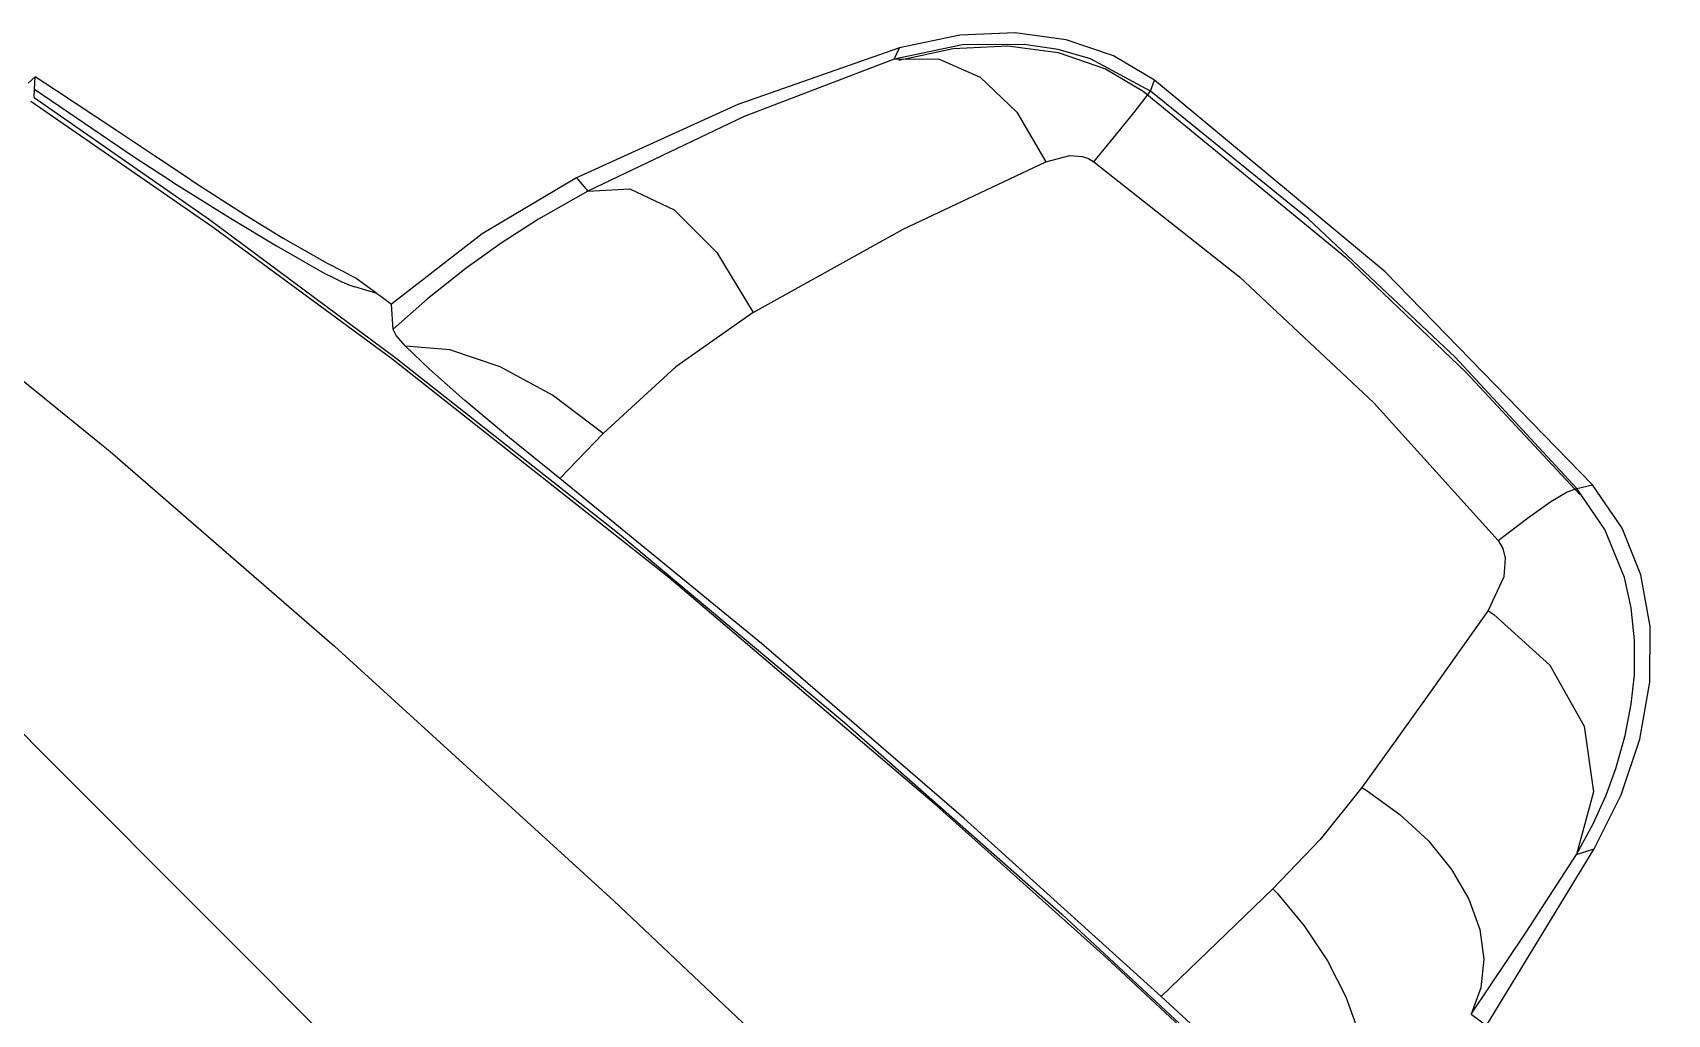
# Model space of a CAD drawing. Extents: x 45 to 722, y 209 to 689.
# Drawn here: x 121.1 to 209.4, y 467.8 to 520.8 of the extents above; entities that cross this region are included whole.
import ezdxf

# ---------------------------------------------------------------- set-up
doc = ezdxf.new("R2010")
doc.units = 0
doc.layers.add('7-10030_lineart', color=7, linetype='CONTINUOUS')

msp = doc.modelspace()

# ---------------------------------------------------------------- linework, layer by layer
at = {"layer": '7-10030_lineart', "color": 7}
for points in [[(181.48203, 517.655078), (181.69233, 518.248538), (179.49112, 519.553048), (176.93051, 520.426998), (174.16864, 520.804518), (171.17304, 520.678278), (167.92531, 519.985618)], [(167.63374, 519.384448), (167.92527, 519.985718), (159.1928, 516.930308), (150.47295, 512.972268)], [(167.63392, 519.383498), (159.52184, 516.278228), (151.07705, 512.239228)], [(167.63392, 519.383498), (170.02385, 519.386498), (172.2847, 518.408758), (174.26359, 516.516758), (175.82815, 513.837678)], [(181.482, 517.655128), (178.24488, 519.390638), (176.49369, 519.894258), (174.65072, 520.176278), (171.32051, 520.141378), (167.63401, 519.384188)], [(167.881624, 519.316778), (170.819634, 519.952788), (173.774324, 520.097718), (176.488584, 519.736808), (179.048734, 518.857238), (181.087294, 517.639318), (192.010604, 508.687858), (198.526594, 502.468608), (204.677684, 495.858068)], [(120.83161, 518.076448), (121.2197, 518.419478)], [(121.154984, 517.298688), (121.180284, 517.751078), (126.590064, 514.088228), (126.895214, 513.880488), (127.194704, 513.680458), (128.053794, 513.121168), (128.852954, 512.612448), (131.764854, 510.791898), (134.249494, 509.287218), (136.840264, 507.823528), (137.348404, 507.564488), (137.793824, 507.352718), (138.173474, 507.191318), (138.486304, 507.081308)], [(121.1826, 517.754588), (121.2197, 518.419478)], [(122.36979, 517.668668), (121.21969, 518.419498)], [(129.65091, 512.840548), (127.67131, 514.147388), (125.61863, 515.515288), (122.36979, 517.668668)], [(178.42121, 513.836998), (179.64608, 515.329098), (180.58261, 516.484988), (181.20084, 517.268488), (181.482, 517.655128)], [(197.94392, 503.287908), (190.00031, 510.758368), (181.482, 517.655128)], [(205.37023, 496.385698), (194.15413, 507.897648), (181.69233, 518.248538)], [(140.4945, 503.189108), (130.83954, 510.278568), (120.98078, 517.085668)], [(121.154984, 517.298688), (130.636364, 510.712898), (140.650874, 503.287538)], [(160.01917, 505.685878), (168.11753, 510.203038), (175.82794, 513.837098), (177.11733, 514.165768), (177.79524, 514.114368), (178.12872, 514.003948), (178.42091, 513.836228), (186.28703, 507.627328), (193.55358, 500.820318), (200.2671, 493.371288), (200.5221, 492.941468), (200.65012, 492.419928), (200.57632, 491.415328), (199.7187, 489.590428), (196.4339, 484.945928), (194.10862, 481.711358), (192.89545, 480.040628)], [(129.65091, 512.840548), (132.56692, 510.970598), (134.62585, 509.711328), (136.99276, 508.364468), (137.86999, 507.900518), (138.281, 507.690798), (138.48094, 507.591198), (138.51774, 507.572498)], [(150.47287, 512.972338), (145.36461, 509.950598), (140.46805, 506.144408)], [(150.47287, 512.972338), (151.07705, 512.239988)], [(151.07704, 512.239288), (153.35359, 512.375698), (155.75248, 511.239398), (158.0467, 508.936868), (160.01937, 505.686058)], [(151.07704, 512.239288), (148.40641, 510.734658), (146.39389, 509.439708), (144.50276, 508.087338), (142.4231, 506.433928), (140.55629, 504.784878)], [(104.15168, 499.391898), (105.92054, 501.168148), (107.68528, 502.948518), (109.42805, 504.715098), (111.15549, 506.474048), (112.87385, 508.232638), (125.27208, 498.181278), (137.39457, 487.664868), (152.49262, 473.918688), (167.39359, 459.821248), (182.24593, 445.366398), (196.95409, 430.744468), (254.98761, 372.603918), (335.13073, 292.311408), (335.5976, 292.038288), (337.85415, 291.248668), (340.57088, 290.093298)], [(139.680664, 506.726718), (138.486304, 507.081308)], [(138.51811, 507.572868), (138.56601, 507.545168), (138.63451, 507.500168), (138.71711, 507.442468), (138.76331, 507.408968), (139.67841, 506.731388)], [(139.676154, 506.727858), (139.887574, 506.570788), (140.464514, 506.141438)], [(140.552814, 504.780568), (140.465814, 506.140158)], [(160.01917, 505.685878), (155.83548, 502.752838), (151.90962, 499.158748)], [(141.223154, 503.877858), (140.727474, 504.446758), (140.552614, 504.781418)], [(149.569784, 496.731418), (146.851604, 498.930258), (144.438734, 500.946198), (142.523784, 502.627518), (141.223154, 503.877858)], [(151.90982, 499.158928), (149.16774, 501.226278), (146.34143, 502.767818), (143.63039, 503.674218), (141.22623, 503.881228)], [(188.09628, 462.472108), (179.09529, 470.846488), (169.93498, 479.056118), (155.44989, 491.386748), (140.4945, 503.189108)], [(140.650874, 503.287538), (152.678854, 493.809838), (164.954754, 483.543838), (176.687614, 473.194768), (188.165134, 462.539978)], [(204.51276, 496.181138), (197.94392, 503.287908)], [(104.15168, 499.391898), (113.12201, 490.404918), (122.53038, 480.979088), (130.27749, 473.217608), (138.37482, 465.105248)], [(151.90962, 499.158748), (149.57181, 496.734788)], [(182.049844, 468.747028), (171.389464, 478.387878), (160.457784, 487.809938), (149.569784, 496.731418)], [(204.51278, 496.181088), (205.37022, 496.385698)], [(205.45492, 476.722158), (206.91185, 479.645488), (207.92478, 482.644658), (208.4667, 485.733248), (208.4864, 488.730778), (207.98158, 491.517208), (206.97479, 494.047668), (205.37023, 496.385698)], [(200.2673, 493.371878), (201.84514, 494.589418), (203.10458, 495.481278), (204.00269, 496.016798), (204.51266, 496.180958)], [(204.50188, 476.419168), (205.39703, 478.075358), (206.09721, 479.632928), (206.6282, 481.073488), (207.13279, 482.851328), (207.45873, 484.541248), (207.6247, 486.130578), (207.6361, 487.997748), (207.45139, 489.749208), (207.08848, 491.373078), (206.03639, 493.973918), (204.51266, 496.180958)], [(199.7189, 489.590528), (199.87366, 489.490928), (200.02672, 489.389618), (203.05372, 486.652308), (204.91375, 483.344728), (205.41371, 479.811048), (204.50184, 476.418708)], [(192.89548, 480.040638), (190.65318, 477.238528), (188.09653, 474.567548), (182.05187, 468.750398)], [(192.89568, 480.040818), (193.18362, 479.863168), (194.96285, 478.588128), (196.50114, 477.159158), (197.7535, 475.616608), (198.68545, 474.005138), (199.26819, 472.370518), (199.48736, 470.759558), (199.33436, 469.218728), (198.81567, 467.791528)], [(198.81564, 467.791438), (201.77321, 472.223848), (204.50184, 476.418678)], [(199.64217, 467.183148), (205.4549, 476.722258)], [(204.50196, 476.419398), (205.4549, 476.722258)], [(188.09673, 474.567728), (188.31722, 474.333308)], [(188.31724, 474.333308), (189.78611, 472.565728), (191.03663, 470.679708), (192.02962, 468.732738), (192.73593, 466.785108), (193.1319, 464.897008), (193.2064, 463.126208), (192.95674, 461.528138), (192.39095, 460.151508)], [(192.389234, 460.147438), (191.863304, 460.423638), (191.083254, 460.955108), (190.055664, 461.738638), (188.790494, 462.768288), (187.310834, 464.024988), (185.655844, 465.474918), (183.879834, 467.069068), (182.049844, 468.747028)], [(198.81533, 467.791558), (199.64242, 467.183228)]]:
    msp.add_lwpolyline(points, dxfattribs=at)

doc.saveas('drawing.dxf')
